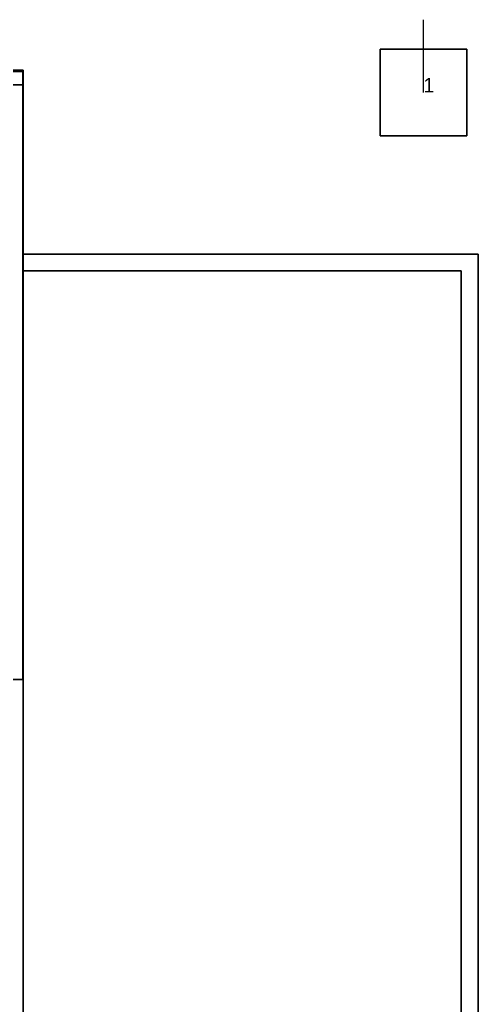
# Model space of a CAD drawing. Extents: x 0 to 48.1, y 0 to 23.7.
# Drawn here: x 20.42 to 23.57, y 9.89 to 16.67 of the extents above; entities that cross this region are included whole.
import ezdxf

# ---------------------------------------------------------------- set-up
doc = ezdxf.new("R2010")
doc.units = 0
doc.header["$MEASUREMENT"] = 0
for name, color, linetype in [('DLXFURN', 5, 'Continuous'), ('DLXLUM', 1, 'Continuous'), ('DLXLUMEX', 1, 'Continuous'), ('DLXSCENE', 7, 'Continuous')]:
    doc.layers.add(name, color=color, linetype=linetype)

# ---------------------------------------------------------------- blocks, each defined once
blk = doc.blocks.new('*U55')
at = {"color": 1}
blk.add_line((0, 0), (0, 0.5), dxfattribs=at)
for p, q in [((0.2975, 0.2975), (-0.2975, 0.2975)), ((-0.2975, 0.2975), (-0.2975, -0.2975)), ((-0.2975, 0.2975), (-0.2975, -0.2975)), ((-0.2975, -0.2975), (-0.2975, 0.2975)), ((-0.2975, 0.2975), (-0.2975, 0.2975)), ((0.2975, 0.2975), (-0.2975, 0.2975)), ((-0.2975, 0.2975), (-0.2975, 0.2975)), ((-0.2975, 0.2975), (0.2975, 0.2975)), ((-0.2975, -0.2975), (-0.2975, 0.2975)), ((-0.2975, 0.2975), (0.2975, 0.2975)), ((0.2975, -0.2975), (0.2975, 0.2975)), ((0.2975, 0.2975), (0.2975, 0.2975)), ((0.2975, -0.2975), (0.2975, 0.2975)), ((0.2975, 0.2975), (0.2975, 0.2975)), ((0.2975, 0.2975), (0.2975, -0.2975)), ((0.2975, 0.2975), (0.2975, -0.2975)), ((-0.2975, -0.2975), (0.2975, -0.2975)), ((-0.2975, -0.2975), (0.2975, -0.2975)), ((0.2975, -0.2975), (-0.2975, -0.2975)), ((-0.2975, -0.2975), (-0.2975, -0.2975)), ((-0.2975, -0.2975), (-0.2975, -0.2975)), ((0.2975, -0.2975), (-0.2975, -0.2975)), ((0.2975, -0.2975), (0.2975, -0.2975)), ((0.2975, -0.2975), (0.2975, -0.2975))]:
    blk.add_line(p, q)
at = {"layer": 'DLXLUMEX', "color": 7}
blk.add_text('1', height=0.1, dxfattribs=at).set_placement((0, 0))
blk = doc.blocks.new('*U74')
for p, q in [((0.2, 9.8021), (0.1, 9.8021)), ((0.1, 9.8021), (0.2, 9.8021)), ((0.2, 9.8021), (0.1, 9.8021)), ((0.1, 9.8021), (0.2, 9.8021)), ((0.2, 0.118), (0.2, 9.8021)), ((0.2, 9.8021), (0.2, 0.118)), ((0.2, 9.8021), (0.2, 9.8021)), ((0.2, 9.8021), (0.2, 0.118)), ((0.2, 0.118), (0.2, 9.8021)), ((0.2, 9.8021), (0.2, 9.8021))]:
    blk.add_line(p, q)
blk = doc.blocks.new('*U84')
for p, q in [((6.1445, -0.1), (0.1, -0.1)), ((0.1, -0.1), (0.1, -0.2)), ((0.1, -0.1), (6.1445, -0.1)), ((0.1, -0.2), (0.1, -0.1)), ((0.1, -0.1), (0.1, -0.2)), ((0.1, -0.2), (0.1, -0.1)), ((0.1, -0.1), (0.1, -0.1)), ((0.1, -0.1), (0.1, -0.1)), ((0.1, -0.1), (6.1445, -0.1)), ((6.1445, -0.1), (0.1, -0.1)), ((6.1445, -0.2), (6.1445, -0.1)), ((6.1445, -0.1), (6.1445, -0.2)), ((6.1445, -0.2), (6.1445, -0.1)), ((6.1445, -0.1), (6.1445, -0.1)), ((6.1445, -0.1), (6.1445, -0.2)), ((6.1445, -0.1), (6.1445, -0.1)), ((0.1, -0.2), (6.1445, -0.2)), ((6.1445, -0.2), (0.1, -0.2)), ((0.1, -0.2), (0.1, -0.2)), ((0.1, -0.2), (6.1445, -0.2)), ((6.1445, -0.2), (0.1, -0.2)), ((0.1, -0.2), (0.1, -0.2)), ((6.1445, -0.2), (6.1445, -0.2)), ((6.1445, -0.2), (6.1445, -0.2))]:
    blk.add_line(p, q)
blk = doc.blocks.new('*U97')
for p, q in [((0.171, 6.0575), (-2.9553, 6.0575)), ((-2.9553, 6.0575), (-2.9553, 5.9421)), ((-2.9553, 5.9421), (-2.9553, 6.0575)), ((-2.9553, 6.0575), (0.171, 6.0575)), ((0.171, 6.0575), (-2.9553, 6.0575)), ((-2.9553, 6.0575), (-2.9553, 6.0575)), ((-2.9553, 6.0575), (0.171, 6.0575)), ((-2.9553, 6.0575), (-2.9553, 5.9421)), ((-2.9553, 5.9421), (-2.9553, 6.0575)), ((-2.9553, 6.0575), (-2.9553, 6.0575)), ((0.171, -2.4), (0.171, 6.0575)), ((0.171, 6.0575), (0.171, -2.4)), ((0.171, -2.4), (0.171, 6.0575)), ((0.171, 6.0575), (0.171, 6.0575)), ((0.171, 6.0575), (0.171, -2.4)), ((0.171, 6.0575), (0.171, 6.0575)), ((-2.9553, 5.9421), (0.0526, 5.9421)), ((0.0526, 5.9421), (-2.9553, 5.9421)), ((-2.9553, 5.9421), (-2.9553, 5.9421)), ((0.0526, 5.9421), (-2.9553, 5.9421)), ((-2.9553, 5.9421), (-2.9553, 5.9421)), ((-2.9553, 5.9421), (0.0526, 5.9421)), ((0.0526, 5.9421), (0.0526, -2.2572)), ((0.0526, -2.2572), (0.0526, 5.9421)), ((0.0526, 5.9421), (0.0526, 5.9421)), ((0.0526, -2.2572), (0.0526, 5.9421)), ((0.0526, 5.9421), (0.0526, 5.9421)), ((0.0526, 5.9421), (0.0526, -2.2572))]:
    blk.add_line(p, q)
blk = doc.blocks.new('*U132')
for p, q in [((20.4434, 16.3112), (14.4099, 16.3112)), ((14.4099, 16.3112), (20.4434, 16.3112)), ((20.4434, 16.3112), (14.4099, 16.3112)), ((14.4099, 16.3112), (20.4434, 16.3112)), ((20.4434, 12.1349), (20.4434, 16.3112)), ((20.4434, 16.3112), (20.4434, 16.3112)), ((20.4434, 16.3112), (20.4434, 16.3112)), ((20.4434, 16.3112), (20.4434, 12.1349)), ((20.4434, 12.1349), (20.4434, 16.3112)), ((20.4434, 16.3112), (20.4434, 12.1349)), ((14.4099, 12.1349), (20.4434, 12.1349)), ((14.4099, 12.1349), (20.4434, 12.1349)), ((20.4434, 12.1349), (14.4099, 12.1349)), ((20.4434, 12.1349), (14.4099, 12.1349)), ((20.4434, 12.1349), (20.4434, 12.1349)), ((20.4434, 12.1349), (20.4434, 12.1349))]:
    blk.add_line(p, q)
blk = doc.blocks.new('*U135')
for p, q in [((-3.0167, 2.0882), (-3.0167, -2.0882)), ((-3.0167, -2.0882), (-3.0167, 2.0882)), ((-3.0167, 2.0882), (-3.0167, 2.0882)), ((-3.0167, 2.0882), (-3.0167, 2.0882)), ((-3.0167, 2.0882), (3.0167, 2.0882)), ((3.0167, 2.0882), (-3.0167, 2.0882)), ((-3.0167, 2.0882), (3.0167, 2.0882)), ((-3.0167, -2.0882), (-3.0167, 2.0882)), ((3.0167, 2.0882), (3.0167, 2.0882)), ((3.0167, 2.0882), (3.0167, 2.0882)), ((3.0167, 2.0882), (3.0167, -2.0882)), ((3.0167, -2.0882), (3.0167, 2.0882)), ((3.0167, 2.0882), (3.0167, -2.0882)), ((-3.0167, -2.0882), (-3.0167, -2.0882)), ((-3.0167, -2.0882), (3.0167, -2.0882)), ((3.0167, -2.0882), (-3.0167, -2.0882)), ((-3.0167, -2.0882), (-3.0167, -2.0882)), ((3.0167, -2.0882), (-3.0167, -2.0882)), ((3.0167, -2.0882), (3.0167, -2.0882)), ((3.0167, -2.0882), (3.0167, -2.0882))]:
    blk.add_line(p, q)

msp = doc.modelspace()

# ---------------------------------------------------------------- block references
at = {"layer": 'DLXFURN'}
for name, p in [('*U84', (14.3002, 16.4214)), ('*U74', (20.2447, 6.5157)), ('*U97', (23.4, 9))]:
    msp.add_blockref(name, p, dxfattribs=at)
at = {"layer": 'DLXLUM'}
msp.add_blockref('*U55', (23.1943, 16.168), dxfattribs=at)
at = {"layer": 'DLXSCENE'}
for name, p in [('*U132', (0, 0)), ('*U135', (17.4267, 14.2231))]:
    msp.add_blockref(name, p, dxfattribs=at)

doc.saveas('drawing.dxf')
